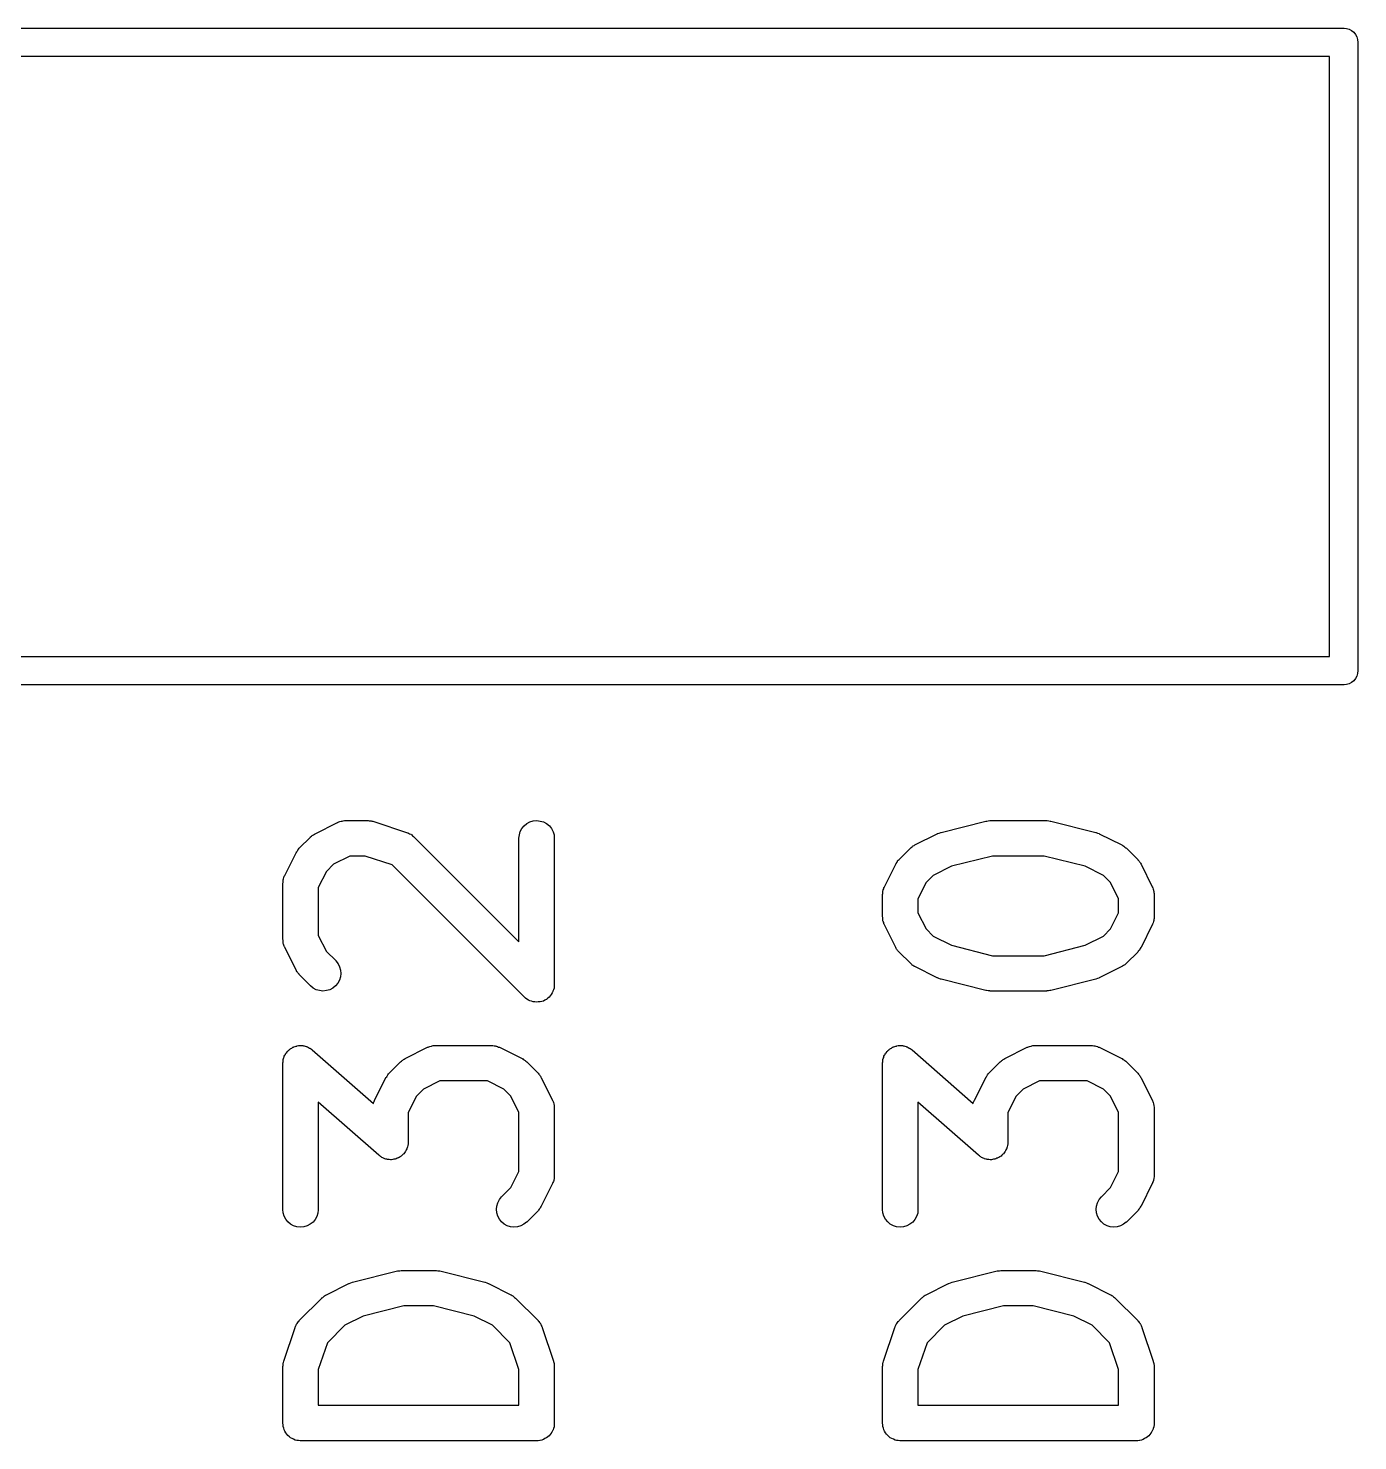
# Model space of a CAD drawing. Extents: x 96 to 150, y -148 to -38.
# Drawn here: x 125.3 to 130.93, y -111.02 to -105.04 of the extents above; entities that cross this region are included whole.
import ezdxf

# ---------------------------------------------------------------- set-up
doc = ezdxf.new("R2010")
doc.units = 0
doc.header["$MEASUREMENT"] = 0
doc.layers.add('BLACK', color=7, linetype='CONTINUOUS')

msp = doc.modelspace()

# ---------------------------------------------------------------- linework, layer by layer
at = {"layer": 'BLACK', "linetype": 'CONTINUOUS'}
for p, q in [((118.113, -105.036), (130.867, -105.036)), ((130.867, -105.036), (130.87, -105.036)), ((130.87, -105.036), (130.873, -105.036)), ((130.873, -105.036), (130.882, -105.037)), ((130.882, -105.037), (130.893, -105.04)), ((130.893, -105.04), (130.903, -105.046)), ((130.903, -105.046), (130.913, -105.053)), ((130.913, -105.053), (130.92, -105.063)), ((130.92, -105.063), (130.926, -105.073)), ((130.926, -105.073), (130.929, -105.084)), ((130.929, -105.084), (130.93, -105.096)), ((130.93, -105.096), (130.93, -105.099)), ((130.93, -105.099), (130.93, -107.753)), ((130.81, -105.156), (118.17, -105.156)), ((130.81, -107.696), (130.81, -105.156)), ((118.17, -107.696), (130.81, -107.696)), ((130.929, -107.768), (130.926, -107.779)), ((130.93, -107.756), (130.929, -107.768)), ((130.93, -107.753), (130.93, -107.756)), ((130.867, -107.816), (118.113, -107.816)), ((130.87, -107.816), (130.867, -107.816)), ((130.873, -107.816), (130.87, -107.816)), ((130.882, -107.815), (130.873, -107.816)), ((130.873, -107.816), (130.873, -107.816)), ((130.893, -107.812), (130.882, -107.815)), ((130.903, -107.806), (130.893, -107.812)), ((130.913, -107.799), (130.903, -107.806)), ((130.92, -107.789), (130.913, -107.799)), ((130.926, -107.779), (130.92, -107.789)), ((126.514, -108.447), (126.609, -108.399)), ((126.609, -108.399), (126.61, -108.399)), ((126.61, -108.399), (126.612, -108.398)), ((126.612, -108.398), (126.614, -108.397)), ((126.614, -108.397), (126.619, -108.395)), ((126.619, -108.395), (126.624, -108.394)), ((126.624, -108.394), (126.626, -108.393)), ((126.626, -108.393), (126.628, -108.393)), ((126.628, -108.393), (126.633, -108.392)), ((126.633, -108.392), (126.638, -108.391)), ((126.638, -108.391), (126.641, -108.391)), ((126.641, -108.391), (126.643, -108.391)), ((126.643, -108.391), (126.738, -108.391)), ((126.738, -108.391), (126.739, -108.391)), ((126.739, -108.391), (126.743, -108.392)), ((126.743, -108.392), (126.748, -108.392)), ((126.748, -108.392), (126.751, -108.392)), ((126.751, -108.392), (126.754, -108.393)), ((126.754, -108.393), (126.758, -108.394)), ((126.758, -108.394), (126.762, -108.395)), ((126.762, -108.395), (126.905, -108.443)), ((127.383, -108.437), (127.39, -108.424)), ((127.39, -108.424), (127.4, -108.413)), ((127.4, -108.413), (127.411, -108.403)), ((127.411, -108.403), (127.424, -108.397)), ((127.424, -108.397), (127.438, -108.392)), ((127.438, -108.392), (127.453, -108.391)), ((127.453, -108.391), (127.467, -108.393)), ((127.467, -108.393), (127.481, -108.397)), ((127.481, -108.397), (127.494, -108.404)), ((127.494, -108.404), (127.506, -108.413)), ((127.506, -108.413), (127.515, -108.425)), ((127.515, -108.425), (127.522, -108.438)), ((129.165, -108.441), (129.355, -108.393)), ((129.355, -108.393), (129.356, -108.393)), ((129.356, -108.393), (129.357, -108.393)), ((129.357, -108.393), (129.359, -108.393)), ((129.359, -108.393), (129.365, -108.392)), ((129.365, -108.392), (129.371, -108.391)), ((129.371, -108.391), (129.372, -108.391)), ((129.372, -108.391), (129.373, -108.391)), ((129.373, -108.391), (129.611, -108.391)), ((129.611, -108.391), (129.612, -108.391)), ((129.612, -108.391), (129.614, -108.391)), ((129.614, -108.391), (129.615, -108.391)), ((129.615, -108.391), (129.621, -108.392)), ((129.621, -108.392), (129.627, -108.393)), ((129.627, -108.393), (129.628, -108.393)), ((129.628, -108.393), (129.63, -108.393)), ((129.63, -108.393), (129.82, -108.441)), ((126.447, -108.508), (126.495, -108.461)), ((126.495, -108.46), (126.499, -108.457)), ((126.495, -108.461), (126.495, -108.46)), ((126.499, -108.457), (126.502, -108.454)), ((126.502, -108.454), (126.504, -108.453)), ((126.504, -108.453), (126.507, -108.451)), ((126.507, -108.451), (126.511, -108.449)), ((126.511, -108.449), (126.514, -108.447)), ((126.905, -108.443), (126.906, -108.443)), ((126.906, -108.443), (126.908, -108.444)), ((126.908, -108.444), (126.91, -108.444)), ((126.91, -108.444), (126.914, -108.447)), ((126.914, -108.447), (126.919, -108.449)), ((126.919, -108.449), (126.921, -108.45)), ((126.921, -108.45), (126.923, -108.451)), ((126.923, -108.451), (126.927, -108.455)), ((126.927, -108.455), (126.931, -108.458)), ((126.931, -108.458), (126.932, -108.459)), ((126.932, -108.459), (126.934, -108.461)), ((126.934, -108.461), (127.377, -108.904)), ((127.377, -108.465), (127.379, -108.451)), ((127.377, -108.466), (127.377, -108.465)), ((127.377, -108.904), (127.377, -108.466)), ((127.379, -108.451), (127.383, -108.437)), ((127.522, -108.438), (127.526, -108.452)), ((127.526, -108.452), (127.527, -108.466)), ((127.527, -108.466), (127.527, -109.085)), ((129.051, -108.496), (129.054, -108.494)), ((129.054, -108.494), (129.149, -108.447)), ((129.149, -108.447), (129.15, -108.446)), ((129.15, -108.446), (129.151, -108.446)), ((129.151, -108.446), (129.157, -108.444)), ((129.151, -108.446), (129.151, -108.446)), ((129.157, -108.444), (129.164, -108.441)), ((129.164, -108.441), (129.164, -108.441)), ((129.164, -108.441), (129.165, -108.441)), ((129.82, -108.441), (129.821, -108.441)), ((129.821, -108.441), (129.821, -108.441)), ((129.821, -108.441), (129.822, -108.441)), ((129.822, -108.441), (129.828, -108.444)), ((129.828, -108.444), (129.835, -108.446)), ((129.835, -108.446), (129.835, -108.447)), ((129.835, -108.447), (129.835, -108.447)), ((129.835, -108.447), (129.931, -108.494)), ((129.931, -108.494), (129.932, -108.495)), ((129.932, -108.495), (129.935, -108.497)), ((126.385, -108.623), (126.433, -108.528)), ((126.433, -108.527), (126.436, -108.523)), ((126.433, -108.528), (126.433, -108.527)), ((126.436, -108.523), (126.438, -108.52)), ((126.438, -108.52), (126.44, -108.517)), ((126.44, -108.517), (126.441, -108.515)), ((126.441, -108.515), (126.444, -108.512)), ((126.444, -108.512), (126.447, -108.508)), ((126.661, -108.541), (126.592, -108.575)), ((126.726, -108.541), (126.661, -108.541)), ((126.84, -108.579), (126.726, -108.541)), ((128.987, -108.556), (129.035, -108.508)), ((129.035, -108.508), (129.039, -108.505)), ((129.035, -108.508), (129.035, -108.508)), ((129.039, -108.505), (129.042, -108.502)), ((129.042, -108.502), (129.044, -108.5)), ((129.044, -108.5), (129.047, -108.498)), ((129.047, -108.498), (129.051, -108.496)), ((129.383, -108.541), (129.209, -108.584)), ((129.602, -108.541), (129.383, -108.541)), ((129.776, -108.584), (129.602, -108.541)), ((129.935, -108.497), (129.939, -108.499)), ((129.939, -108.499), (129.941, -108.501)), ((129.941, -108.501), (129.944, -108.503)), ((129.944, -108.503), (129.947, -108.506)), ((129.947, -108.506), (129.95, -108.508)), ((129.95, -108.508), (129.998, -108.556)), ((126.562, -108.606), (126.527, -108.674)), ((126.592, -108.575), (126.562, -108.606)), ((127.399, -109.138), (126.84, -108.579)), ((128.925, -108.671), (128.973, -108.575)), ((128.973, -108.574), (128.976, -108.571)), ((128.973, -108.575), (128.973, -108.574)), ((128.976, -108.571), (128.978, -108.567)), ((128.978, -108.567), (128.98, -108.565)), ((128.98, -108.565), (128.981, -108.562)), ((128.981, -108.562), (128.984, -108.559)), ((128.984, -108.559), (128.987, -108.556)), ((129.209, -108.584), (129.132, -108.623)), ((129.853, -108.623), (129.776, -108.584)), ((129.998, -108.556), (129.999, -108.557)), ((129.999, -108.557), (130.001, -108.56)), ((130.001, -108.56), (130.004, -108.563)), ((130.004, -108.563), (130.006, -108.566)), ((130.006, -108.566), (130.008, -108.568)), ((130.008, -108.568), (130.01, -108.572)), ((130.01, -108.572), (130.012, -108.575)), ((130.012, -108.575), (130.059, -108.671)), ((126.377, -108.656), (126.378, -108.653)), ((126.377, -108.657), (126.377, -108.656)), ((126.377, -108.895), (126.377, -108.657)), ((126.378, -108.646), (126.379, -108.641)), ((126.378, -108.651), (126.378, -108.646)), ((126.378, -108.653), (126.378, -108.651)), ((126.379, -108.641), (126.38, -108.639)), ((126.38, -108.637), (126.382, -108.632)), ((126.38, -108.639), (126.38, -108.637)), ((126.382, -108.632), (126.383, -108.627)), ((126.383, -108.627), (126.385, -108.625)), ((126.385, -108.625), (126.385, -108.623)), ((126.527, -108.674), (126.527, -108.877)), ((128.923, -108.675), (128.925, -108.673)), ((128.925, -108.673), (128.925, -108.671)), ((129.102, -108.653), (129.067, -108.722)), ((129.132, -108.623), (129.102, -108.653)), ((129.883, -108.653), (129.853, -108.623)), ((129.917, -108.722), (129.883, -108.653)), ((130.059, -108.671), (130.06, -108.672)), ((130.06, -108.672), (130.061, -108.674)), ((130.061, -108.674), (130.062, -108.676)), ((128.917, -108.703), (128.918, -108.701)), ((128.917, -108.704), (128.917, -108.703)), ((128.917, -108.799), (128.917, -108.704)), ((128.918, -108.694), (128.919, -108.689)), ((128.918, -108.699), (128.918, -108.694)), ((128.918, -108.701), (128.918, -108.699)), ((128.919, -108.689), (128.92, -108.686)), ((128.92, -108.684), (128.922, -108.68)), ((128.92, -108.686), (128.92, -108.684)), ((128.922, -108.68), (128.923, -108.675)), ((129.067, -108.722), (129.067, -108.782)), ((129.917, -108.782), (129.917, -108.722)), ((130.062, -108.676), (130.063, -108.681)), ((130.063, -108.681), (130.065, -108.685)), ((130.065, -108.685), (130.065, -108.688)), ((130.065, -108.688), (130.066, -108.69)), ((130.066, -108.69), (130.066, -108.695)), ((130.066, -108.695), (130.067, -108.7)), ((130.067, -108.7), (130.067, -108.702)), ((130.067, -108.702), (130.067, -108.704)), ((130.067, -108.704), (130.067, -108.799)), ((129.067, -108.782), (129.102, -108.85)), ((129.883, -108.85), (129.917, -108.782)), ((128.918, -108.802), (128.917, -108.799)), ((128.918, -108.804), (128.918, -108.802)), ((128.918, -108.809), (128.918, -108.804)), ((128.919, -108.814), (128.918, -108.809)), ((128.919, -108.816), (128.919, -108.814)), ((128.92, -108.818), (128.919, -108.816)), ((128.922, -108.823), (128.92, -108.818)), ((128.923, -108.828), (128.922, -108.823)), ((128.924, -108.83), (128.923, -108.828)), ((128.925, -108.832), (128.924, -108.83)), ((128.925, -108.833), (128.925, -108.832)), ((128.973, -108.928), (128.925, -108.833)), ((129.102, -108.85), (129.132, -108.881)), ((129.853, -108.881), (129.883, -108.85)), ((130.059, -108.833), (130.012, -108.928)), ((130.06, -108.831), (130.059, -108.833)), ((130.061, -108.829), (130.06, -108.831)), ((130.063, -108.824), (130.061, -108.829)), ((130.065, -108.819), (130.063, -108.824)), ((130.066, -108.815), (130.065, -108.817)), ((130.065, -108.817), (130.065, -108.819)), ((130.067, -108.805), (130.066, -108.81)), ((130.066, -108.81), (130.066, -108.815)), ((130.067, -108.799), (130.067, -108.8)), ((130.067, -108.8), (130.067, -108.803)), ((130.067, -108.803), (130.067, -108.805)), ((126.378, -108.897), (126.377, -108.895)), ((126.378, -108.899), (126.378, -108.897)), ((126.378, -108.904), (126.378, -108.899)), ((126.379, -108.909), (126.378, -108.904)), ((126.379, -108.911), (126.379, -108.909)), ((126.38, -108.914), (126.379, -108.911)), ((126.382, -108.918), (126.38, -108.914)), ((126.527, -108.877), (126.562, -108.945)), ((129.132, -108.881), (129.209, -108.919)), ((129.776, -108.919), (129.853, -108.881)), ((126.383, -108.923), (126.382, -108.918)), ((126.384, -108.925), (126.383, -108.923)), ((126.385, -108.927), (126.384, -108.925)), ((126.385, -108.928), (126.385, -108.927)), ((126.433, -109.023), (126.385, -108.928)), ((126.562, -108.945), (126.601, -108.984)), ((128.975, -108.932), (128.973, -108.928)), ((128.977, -108.936), (128.975, -108.932)), ((128.979, -108.938), (128.977, -108.936)), ((128.981, -108.941), (128.979, -108.938)), ((128.984, -108.944), (128.981, -108.941)), ((128.986, -108.947), (128.984, -108.944)), ((128.987, -108.948), (128.986, -108.947)), ((129.035, -108.995), (128.987, -108.948)), ((129.209, -108.919), (129.383, -108.963)), ((129.383, -108.963), (129.602, -108.963)), ((129.602, -108.963), (129.776, -108.919)), ((129.998, -108.948), (129.95, -108.995)), ((130, -108.944), (129.998, -108.948)), ((130.003, -108.941), (130, -108.944)), ((130.005, -108.939), (130.003, -108.941)), ((130.007, -108.936), (130.005, -108.939)), ((130.009, -108.933), (130.007, -108.936)), ((130.011, -108.929), (130.009, -108.933)), ((130.012, -108.928), (130.011, -108.929)), ((126.435, -109.027), (126.433, -109.023)), ((126.437, -109.031), (126.435, -109.027)), ((126.439, -109.033), (126.437, -109.031)), ((126.441, -109.036), (126.439, -109.033)), ((126.601, -108.984), (126.601, -108.985)), ((126.601, -108.985), (126.611, -108.997)), ((126.611, -108.997), (126.617, -109.01)), ((126.617, -109.01), (126.621, -109.024)), ((126.621, -109.024), (126.623, -109.038)), ((129.038, -108.998), (129.035, -108.995)), ((129.041, -109.001), (129.038, -108.998)), ((129.043, -109.003), (129.041, -109.001)), ((129.046, -109.005), (129.043, -109.003)), ((129.05, -109.007), (129.046, -109.005)), ((129.053, -109.009), (129.05, -109.007)), ((129.054, -109.009), (129.053, -109.009)), ((129.149, -109.057), (129.054, -109.009)), ((129.931, -109.009), (129.835, -109.057)), ((129.934, -109.007), (129.931, -109.009)), ((129.938, -109.005), (129.934, -109.007)), ((129.94, -109.003), (129.938, -109.005)), ((129.943, -109.002), (129.94, -109.003)), ((129.946, -108.999), (129.943, -109.002)), ((129.949, -108.996), (129.946, -108.999)), ((129.95, -108.995), (129.949, -108.996)), ((126.444, -109.039), (126.441, -109.036)), ((126.446, -109.042), (126.444, -109.039)), ((126.447, -109.043), (126.446, -109.042)), ((126.495, -109.091), (126.447, -109.043)), ((126.506, -109.1), (126.495, -109.091)), ((126.6, -109.091), (126.589, -109.1)), ((126.61, -109.08), (126.6, -109.091)), ((126.617, -109.067), (126.61, -109.08)), ((126.621, -109.053), (126.617, -109.067)), ((126.623, -109.038), (126.621, -109.053)), ((127.527, -109.093), (127.526, -109.1)), ((127.527, -109.085), (127.527, -109.086)), ((127.527, -109.086), (127.527, -109.086)), ((127.527, -109.086), (127.527, -109.086)), ((127.527, -109.086), (127.527, -109.086)), ((127.527, -109.086), (127.527, -109.093)), ((129.15, -109.057), (129.149, -109.057)), ((129.156, -109.06), (129.15, -109.057)), ((129.15, -109.057), (129.15, -109.057)), ((129.163, -109.062), (129.156, -109.06)), ((129.164, -109.062), (129.163, -109.062)), ((129.163, -109.062), (129.163, -109.062)), ((129.165, -109.063), (129.164, -109.062)), ((129.355, -109.11), (129.165, -109.063)), ((129.82, -109.063), (129.63, -109.11)), ((129.821, -109.062), (129.82, -109.063)), ((129.82, -109.063), (129.82, -109.063)), ((129.827, -109.06), (129.821, -109.062)), ((129.834, -109.058), (129.827, -109.06)), ((129.835, -109.057), (129.834, -109.058)), ((129.834, -109.058), (129.834, -109.058)), ((129.835, -109.057), (129.835, -109.057)), ((126.519, -109.107), (126.506, -109.1)), ((126.533, -109.111), (126.519, -109.107)), ((126.547, -109.113), (126.533, -109.111)), ((126.562, -109.111), (126.547, -109.113)), ((126.576, -109.107), (126.562, -109.111)), ((126.589, -109.1), (126.576, -109.107)), ((127.405, -109.143), (127.399, -109.138)), ((127.41, -109.147), (127.405, -109.143)), ((127.411, -109.147), (127.41, -109.147)), ((127.417, -109.151), (127.411, -109.147)), ((127.411, -109.147), (127.411, -109.147)), ((127.423, -109.154), (127.417, -109.151)), ((127.487, -109.151), (127.481, -109.155)), ((127.493, -109.148), (127.487, -109.151)), ((127.494, -109.148), (127.493, -109.148)), ((127.499, -109.143), (127.494, -109.148)), ((127.494, -109.148), (127.494, -109.148)), ((127.505, -109.139), (127.499, -109.143)), ((127.51, -109.133), (127.505, -109.139)), ((127.505, -109.139), (127.505, -109.139)), ((127.505, -109.139), (127.505, -109.139)), ((127.514, -109.128), (127.51, -109.133)), ((127.518, -109.121), (127.514, -109.127)), ((127.514, -109.127), (127.514, -109.127)), ((127.514, -109.127), (127.514, -109.128)), ((127.521, -109.115), (127.518, -109.121)), ((127.524, -109.108), (127.521, -109.114)), ((127.521, -109.114), (127.521, -109.115)), ((127.521, -109.115), (127.521, -109.115)), ((127.526, -109.101), (127.524, -109.108)), ((127.526, -109.1), (127.526, -109.101)), ((127.526, -109.101), (127.526, -109.101)), ((129.356, -109.11), (129.355, -109.11)), ((129.358, -109.111), (129.356, -109.11)), ((129.364, -109.112), (129.358, -109.111)), ((129.37, -109.112), (129.364, -109.112)), ((129.371, -109.112), (129.37, -109.112)), ((129.372, -109.113), (129.371, -109.112)), ((129.373, -109.113), (129.372, -109.113)), ((129.611, -109.113), (129.373, -109.113)), ((129.613, -109.112), (129.611, -109.113)), ((129.614, -109.112), (129.613, -109.112)), ((129.62, -109.112), (129.614, -109.112)), ((129.626, -109.111), (129.62, -109.112)), ((129.627, -109.111), (129.626, -109.111)), ((129.629, -109.111), (129.627, -109.111)), ((129.63, -109.11), (129.629, -109.111)), ((127.424, -109.154), (127.423, -109.154)), ((127.423, -109.154), (127.423, -109.154)), ((127.43, -109.156), (127.424, -109.154)), ((127.437, -109.159), (127.43, -109.156)), ((127.438, -109.159), (127.437, -109.159)), ((127.437, -109.159), (127.437, -109.159)), ((127.445, -109.159), (127.438, -109.159)), ((127.452, -109.16), (127.445, -109.159)), ((127.459, -109.159), (127.452, -109.16)), ((127.452, -109.16), (127.452, -109.16)), ((127.452, -109.16), (127.452, -109.16)), ((127.466, -109.159), (127.459, -109.159)), ((127.467, -109.159), (127.466, -109.159)), ((127.474, -109.157), (127.467, -109.159)), ((127.467, -109.159), (127.467, -109.159)), ((127.48, -109.155), (127.474, -109.157)), ((127.481, -109.155), (127.48, -109.155)), ((127.481, -109.155), (127.481, -109.155)), ((126.382, -109.394), (126.383, -109.391)), ((126.383, -109.389), (126.386, -109.385)), ((126.383, -109.391), (126.383, -109.389)), ((126.386, -109.385), (126.388, -109.381)), ((126.388, -109.381), (126.389, -109.378)), ((126.389, -109.378), (126.39, -109.376)), ((126.39, -109.376), (126.394, -109.373)), ((126.394, -109.373), (126.396, -109.369)), ((126.396, -109.369), (126.398, -109.367)), ((126.398, -109.367), (126.4, -109.365)), ((126.4, -109.365), (126.404, -109.362)), ((126.404, -109.362), (126.407, -109.359)), ((126.407, -109.359), (126.409, -109.357)), ((126.409, -109.357), (126.411, -109.356)), ((126.411, -109.356), (126.415, -109.354)), ((126.415, -109.354), (126.419, -109.351)), ((126.419, -109.351), (126.422, -109.35)), ((126.422, -109.35), (126.424, -109.349)), ((126.424, -109.349), (126.429, -109.348)), ((126.429, -109.348), (126.433, -109.346)), ((126.433, -109.346), (126.436, -109.346)), ((126.436, -109.346), (126.438, -109.345)), ((126.438, -109.345), (126.443, -109.344)), ((126.443, -109.344), (126.448, -109.344)), ((126.448, -109.344), (126.45, -109.344)), ((126.45, -109.344), (126.453, -109.343)), ((126.453, -109.343), (126.458, -109.344)), ((126.458, -109.344), (126.462, -109.344)), ((126.462, -109.344), (126.465, -109.345)), ((126.465, -109.345), (126.467, -109.345)), ((126.467, -109.345), (126.472, -109.346)), ((126.472, -109.346), (126.477, -109.347)), ((126.477, -109.347), (126.479, -109.349)), ((126.479, -109.349), (126.481, -109.349)), ((126.481, -109.349), (126.486, -109.352)), ((126.486, -109.352), (126.49, -109.354)), ((126.49, -109.354), (126.492, -109.355)), ((126.492, -109.355), (126.494, -109.356)), ((126.494, -109.356), (126.498, -109.359)), ((126.498, -109.359), (126.502, -109.362)), ((126.502, -109.362), (126.761, -109.589)), ((126.895, -109.399), (126.99, -109.351)), ((126.99, -109.351), (126.991, -109.351)), ((126.991, -109.351), (126.993, -109.35)), ((126.993, -109.35), (126.995, -109.349)), ((126.995, -109.349), (127, -109.348)), ((127, -109.348), (127.005, -109.346)), ((127.005, -109.346), (127.007, -109.346)), ((127.007, -109.346), (127.009, -109.345)), ((127.009, -109.345), (127.014, -109.344)), ((127.014, -109.344), (127.019, -109.344)), ((127.019, -109.344), (127.022, -109.344)), ((127.022, -109.344), (127.024, -109.343)), ((127.024, -109.343), (127.262, -109.343)), ((127.262, -109.343), (127.263, -109.343)), ((127.263, -109.343), (127.265, -109.344)), ((127.265, -109.344), (127.267, -109.344)), ((127.267, -109.344), (127.272, -109.345)), ((127.272, -109.345), (127.277, -109.345)), ((127.277, -109.345), (127.28, -109.346)), ((127.28, -109.346), (127.282, -109.346)), ((127.282, -109.346), (127.287, -109.348)), ((127.287, -109.348), (127.291, -109.35)), ((127.291, -109.35), (127.293, -109.351)), ((127.293, -109.351), (127.295, -109.351)), ((127.295, -109.351), (127.391, -109.399)), ((128.922, -109.394), (128.923, -109.391)), ((128.923, -109.389), (128.926, -109.385)), ((128.923, -109.391), (128.923, -109.389)), ((128.926, -109.385), (128.928, -109.381)), ((128.928, -109.381), (128.929, -109.378)), ((128.929, -109.378), (128.93, -109.376)), ((128.93, -109.376), (128.934, -109.373)), ((128.934, -109.373), (128.936, -109.369)), ((128.936, -109.369), (128.938, -109.367)), ((128.938, -109.367), (128.94, -109.365)), ((128.94, -109.365), (128.944, -109.362)), ((128.944, -109.362), (128.947, -109.359)), ((128.947, -109.359), (128.949, -109.357)), ((128.949, -109.357), (128.951, -109.356)), ((128.951, -109.356), (128.955, -109.354)), ((128.955, -109.354), (128.959, -109.351)), ((128.959, -109.351), (128.962, -109.35)), ((128.962, -109.35), (128.964, -109.349)), ((128.964, -109.349), (128.969, -109.348)), ((128.969, -109.348), (128.973, -109.346)), ((128.973, -109.346), (128.976, -109.346)), ((128.976, -109.346), (128.978, -109.345)), ((128.978, -109.345), (128.983, -109.344)), ((128.983, -109.344), (128.988, -109.344)), ((128.988, -109.344), (128.99, -109.344)), ((128.99, -109.344), (128.993, -109.343)), ((128.993, -109.343), (128.998, -109.344)), ((128.998, -109.344), (129.002, -109.344)), ((129.002, -109.344), (129.005, -109.345)), ((129.005, -109.345), (129.007, -109.345)), ((129.007, -109.345), (129.012, -109.346)), ((129.012, -109.346), (129.017, -109.347)), ((129.017, -109.347), (129.019, -109.349)), ((129.019, -109.349), (129.021, -109.349)), ((129.021, -109.349), (129.026, -109.352)), ((129.026, -109.352), (129.03, -109.354)), ((129.03, -109.354), (129.032, -109.355)), ((129.032, -109.355), (129.034, -109.356)), ((129.034, -109.356), (129.038, -109.359)), ((129.038, -109.359), (129.042, -109.362)), ((129.042, -109.362), (129.301, -109.589)), ((129.435, -109.399), (129.53, -109.351)), ((129.53, -109.351), (129.531, -109.351)), ((129.531, -109.351), (129.533, -109.35)), ((129.533, -109.35), (129.535, -109.349)), ((129.535, -109.349), (129.54, -109.348)), ((129.54, -109.348), (129.545, -109.346)), ((129.545, -109.346), (129.547, -109.346)), ((129.547, -109.346), (129.549, -109.345)), ((129.549, -109.345), (129.554, -109.344)), ((129.554, -109.344), (129.559, -109.344)), ((129.559, -109.344), (129.562, -109.344)), ((129.562, -109.344), (129.564, -109.343)), ((129.564, -109.343), (129.802, -109.343)), ((129.802, -109.343), (129.803, -109.343)), ((129.803, -109.343), (129.805, -109.344)), ((129.805, -109.344), (129.807, -109.344)), ((129.807, -109.344), (129.812, -109.345)), ((129.812, -109.345), (129.817, -109.345)), ((129.817, -109.345), (129.82, -109.346)), ((129.82, -109.346), (129.822, -109.346)), ((129.822, -109.346), (129.827, -109.348)), ((129.827, -109.348), (129.831, -109.35)), ((129.831, -109.35), (129.833, -109.351)), ((129.833, -109.351), (129.835, -109.351)), ((129.835, -109.351), (129.931, -109.399)), ((126.377, -109.417), (126.378, -109.413)), ((126.377, -109.418), (126.377, -109.417)), ((126.377, -110.038), (126.377, -109.418)), ((126.378, -109.408), (126.379, -109.406)), ((126.378, -109.413), (126.378, -109.408)), ((126.379, -109.403), (126.38, -109.398)), ((126.379, -109.406), (126.379, -109.403)), ((126.38, -109.398), (126.382, -109.394)), ((126.828, -109.461), (126.876, -109.413)), ((126.876, -109.412), (126.88, -109.41)), ((126.876, -109.413), (126.876, -109.412)), ((126.88, -109.41), (126.883, -109.407)), ((126.883, -109.407), (126.885, -109.405)), ((126.885, -109.405), (126.888, -109.403)), ((126.888, -109.403), (126.891, -109.401)), ((126.891, -109.401), (126.895, -109.399)), ((127.391, -109.399), (127.392, -109.399)), ((127.392, -109.399), (127.395, -109.402)), ((127.395, -109.402), (127.399, -109.404)), ((127.399, -109.404), (127.401, -109.406)), ((127.401, -109.406), (127.404, -109.407)), ((127.404, -109.407), (127.407, -109.41)), ((127.407, -109.41), (127.41, -109.413)), ((127.41, -109.413), (127.458, -109.461)), ((128.917, -109.417), (128.918, -109.413)), ((128.917, -109.418), (128.917, -109.417)), ((128.917, -110.038), (128.917, -109.418)), ((128.918, -109.408), (128.919, -109.406)), ((128.918, -109.413), (128.918, -109.408)), ((128.919, -109.403), (128.92, -109.398)), ((128.919, -109.406), (128.919, -109.403)), ((128.92, -109.398), (128.922, -109.394)), ((129.368, -109.461), (129.416, -109.413)), ((129.416, -109.412), (129.42, -109.41)), ((129.416, -109.413), (129.416, -109.412)), ((129.42, -109.41), (129.423, -109.407)), ((129.423, -109.407), (129.425, -109.405)), ((129.425, -109.405), (129.428, -109.403)), ((129.428, -109.403), (129.431, -109.401)), ((129.431, -109.401), (129.435, -109.399)), ((129.931, -109.399), (129.932, -109.399)), ((129.932, -109.399), (129.935, -109.402)), ((129.935, -109.402), (129.939, -109.404)), ((129.939, -109.404), (129.941, -109.406)), ((129.941, -109.406), (129.944, -109.407)), ((129.944, -109.407), (129.947, -109.41)), ((129.947, -109.41), (129.95, -109.413)), ((129.95, -109.413), (129.998, -109.461)), ((126.766, -109.575), (126.814, -109.48)), ((126.814, -109.479), (126.817, -109.476)), ((126.814, -109.48), (126.814, -109.479)), ((126.817, -109.476), (126.819, -109.472)), ((126.819, -109.472), (126.821, -109.47)), ((126.821, -109.47), (126.822, -109.467)), ((126.822, -109.467), (126.825, -109.464)), ((126.825, -109.464), (126.828, -109.461)), ((127.042, -109.493), (126.973, -109.528)), ((127.244, -109.493), (127.042, -109.493)), ((127.313, -109.528), (127.244, -109.493)), ((127.458, -109.461), (127.459, -109.461)), ((127.459, -109.461), (127.461, -109.465)), ((127.461, -109.465), (127.464, -109.468)), ((127.464, -109.468), (127.466, -109.47)), ((127.466, -109.47), (127.468, -109.473)), ((127.468, -109.473), (127.47, -109.477)), ((127.47, -109.477), (127.472, -109.48)), ((127.472, -109.48), (127.519, -109.575)), ((129.306, -109.575), (129.354, -109.48)), ((129.354, -109.479), (129.357, -109.476)), ((129.354, -109.48), (129.354, -109.479)), ((129.357, -109.476), (129.359, -109.472)), ((129.359, -109.472), (129.361, -109.47)), ((129.361, -109.47), (129.362, -109.467)), ((129.362, -109.467), (129.365, -109.464)), ((129.365, -109.464), (129.368, -109.461)), ((129.582, -109.493), (129.513, -109.528)), ((129.784, -109.493), (129.582, -109.493)), ((129.853, -109.528), (129.784, -109.493)), ((129.998, -109.461), (129.999, -109.461)), ((129.999, -109.461), (130.001, -109.465)), ((130.001, -109.465), (130.004, -109.468)), ((130.004, -109.468), (130.006, -109.47)), ((130.006, -109.47), (130.008, -109.473)), ((130.008, -109.473), (130.01, -109.477)), ((130.01, -109.477), (130.012, -109.48)), ((130.012, -109.48), (130.059, -109.575)), ((126.943, -109.558), (126.908, -109.627)), ((126.973, -109.528), (126.943, -109.558)), ((127.343, -109.558), (127.313, -109.528)), ((127.377, -109.627), (127.343, -109.558)), ((129.483, -109.558), (129.448, -109.627)), ((129.513, -109.528), (129.483, -109.558)), ((129.883, -109.558), (129.853, -109.528)), ((129.917, -109.627), (129.883, -109.558)), ((126.784, -109.808), (126.527, -109.584)), ((126.527, -109.584), (126.527, -110.038)), ((126.761, -109.589), (126.763, -109.584)), ((126.763, -109.584), (126.764, -109.579)), ((126.764, -109.579), (126.765, -109.577)), ((126.765, -109.577), (126.766, -109.575)), ((126.908, -109.627), (126.908, -109.752)), ((127.377, -109.877), (127.377, -109.627)), ((127.519, -109.575), (127.52, -109.576)), ((127.52, -109.576), (127.521, -109.578)), ((127.521, -109.578), (127.522, -109.58)), ((127.522, -109.58), (127.523, -109.585)), ((127.523, -109.585), (127.525, -109.59)), ((127.525, -109.59), (127.525, -109.592)), ((127.525, -109.592), (127.526, -109.594)), ((127.526, -109.594), (127.526, -109.599)), ((127.526, -109.599), (127.527, -109.605)), ((127.527, -109.605), (127.527, -109.607)), ((127.527, -109.607), (127.527, -109.609)), ((127.527, -109.609), (127.527, -109.895)), ((129.324, -109.808), (129.067, -109.584)), ((129.067, -109.584), (129.067, -110.038)), ((129.301, -109.589), (129.303, -109.584)), ((129.303, -109.584), (129.304, -109.579)), ((129.304, -109.579), (129.305, -109.577)), ((129.305, -109.577), (129.306, -109.575)), ((129.448, -109.627), (129.448, -109.752)), ((129.917, -109.877), (129.917, -109.627)), ((130.059, -109.575), (130.06, -109.576)), ((130.06, -109.576), (130.061, -109.578)), ((130.061, -109.578), (130.062, -109.58)), ((130.062, -109.58), (130.063, -109.585)), ((130.063, -109.585), (130.065, -109.59)), ((130.065, -109.59), (130.065, -109.592)), ((130.065, -109.592), (130.066, -109.594)), ((130.066, -109.594), (130.066, -109.599)), ((130.066, -109.599), (130.067, -109.605)), ((130.067, -109.605), (130.067, -109.607)), ((130.067, -109.607), (130.067, -109.609)), ((130.067, -109.609), (130.067, -109.895)), ((126.788, -109.811), (126.784, -109.808)), ((126.791, -109.814), (126.788, -109.811)), ((126.882, -109.808), (126.879, -109.812)), ((126.886, -109.805), (126.882, -109.808)), ((126.887, -109.803), (126.886, -109.805)), ((126.889, -109.802), (126.887, -109.803)), ((126.892, -109.798), (126.889, -109.802)), ((126.895, -109.794), (126.892, -109.798)), ((126.896, -109.792), (126.895, -109.794)), ((126.898, -109.79), (126.896, -109.792)), ((126.9, -109.785), (126.898, -109.79)), ((126.902, -109.781), (126.9, -109.785)), ((126.903, -109.779), (126.902, -109.781)), ((126.904, -109.776), (126.903, -109.779)), ((126.905, -109.772), (126.904, -109.776)), ((126.907, -109.767), (126.905, -109.772)), ((126.908, -109.762), (126.907, -109.765)), ((126.907, -109.765), (126.907, -109.767)), ((126.908, -109.752), (126.908, -109.753)), ((126.908, -109.753), (126.908, -109.758)), ((126.908, -109.758), (126.908, -109.762)), ((129.328, -109.811), (129.324, -109.808)), ((129.331, -109.814), (129.328, -109.811)), ((129.422, -109.808), (129.419, -109.812)), ((129.426, -109.805), (129.422, -109.808)), ((129.427, -109.803), (129.426, -109.805)), ((129.429, -109.802), (129.427, -109.803)), ((129.432, -109.798), (129.429, -109.802)), ((129.435, -109.794), (129.432, -109.798)), ((129.436, -109.792), (129.435, -109.794)), ((129.438, -109.79), (129.436, -109.792)), ((129.44, -109.785), (129.438, -109.79)), ((129.442, -109.781), (129.44, -109.785)), ((129.443, -109.779), (129.442, -109.781)), ((129.444, -109.776), (129.443, -109.779)), ((129.445, -109.772), (129.444, -109.776)), ((129.447, -109.767), (129.445, -109.772)), ((129.448, -109.762), (129.447, -109.765)), ((129.447, -109.765), (129.447, -109.767)), ((129.448, -109.752), (129.448, -109.753)), ((129.448, -109.753), (129.448, -109.758)), ((129.448, -109.758), (129.448, -109.762)), ((126.794, -109.815), (126.791, -109.814)), ((126.796, -109.817), (126.794, -109.815)), ((126.8, -109.819), (126.796, -109.817)), ((126.804, -109.821), (126.8, -109.819)), ((126.807, -109.822), (126.804, -109.821)), ((126.809, -109.823), (126.807, -109.822)), ((126.814, -109.824), (126.809, -109.823)), ((126.818, -109.825), (126.814, -109.824)), ((126.821, -109.826), (126.818, -109.825)), ((126.823, -109.826), (126.821, -109.826)), ((126.828, -109.826), (126.823, -109.826)), ((126.833, -109.827), (126.828, -109.826)), ((126.835, -109.827), (126.833, -109.827)), ((126.838, -109.827), (126.835, -109.827)), ((126.843, -109.826), (126.838, -109.827)), ((126.847, -109.825), (126.843, -109.826)), ((126.85, -109.825), (126.847, -109.825)), ((126.853, -109.824), (126.85, -109.825)), ((126.857, -109.823), (126.853, -109.824)), ((126.861, -109.821), (126.857, -109.823)), ((126.864, -109.82), (126.861, -109.821)), ((126.866, -109.819), (126.864, -109.82)), ((126.87, -109.817), (126.866, -109.819)), ((126.874, -109.815), (126.87, -109.817)), ((126.876, -109.813), (126.874, -109.815)), ((126.879, -109.812), (126.876, -109.813)), ((129.334, -109.815), (129.331, -109.814)), ((129.336, -109.817), (129.334, -109.815)), ((129.34, -109.819), (129.336, -109.817)), ((129.344, -109.821), (129.34, -109.819)), ((129.347, -109.822), (129.344, -109.821)), ((129.349, -109.823), (129.347, -109.822)), ((129.354, -109.824), (129.349, -109.823)), ((129.358, -109.825), (129.354, -109.824)), ((129.361, -109.826), (129.358, -109.825)), ((129.363, -109.826), (129.361, -109.826)), ((129.368, -109.826), (129.363, -109.826)), ((129.373, -109.827), (129.368, -109.826)), ((129.375, -109.827), (129.373, -109.827)), ((129.378, -109.827), (129.375, -109.827)), ((129.383, -109.826), (129.378, -109.827)), ((129.387, -109.825), (129.383, -109.826)), ((129.39, -109.825), (129.387, -109.825)), ((129.393, -109.824), (129.39, -109.825)), ((129.397, -109.823), (129.393, -109.824)), ((129.401, -109.821), (129.397, -109.823)), ((129.404, -109.82), (129.401, -109.821)), ((129.406, -109.819), (129.404, -109.82)), ((129.41, -109.817), (129.406, -109.819)), ((129.414, -109.815), (129.41, -109.817)), ((129.416, -109.813), (129.414, -109.815)), ((129.419, -109.812), (129.416, -109.813)), ((127.343, -109.945), (127.377, -109.877)), ((127.519, -109.928), (127.472, -110.023)), ((127.52, -109.926), (127.519, -109.928)), ((127.521, -109.924), (127.52, -109.926)), ((127.523, -109.919), (127.521, -109.924)), ((127.525, -109.915), (127.523, -109.919)), ((127.526, -109.91), (127.525, -109.912)), ((127.525, -109.912), (127.525, -109.915)), ((127.527, -109.9), (127.526, -109.905)), ((127.526, -109.905), (127.526, -109.91)), ((127.527, -109.895), (127.527, -109.896)), ((127.527, -109.896), (127.527, -109.898)), ((127.527, -109.898), (127.527, -109.9)), ((129.883, -109.945), (129.917, -109.877)), ((130.059, -109.928), (130.012, -110.023)), ((130.06, -109.926), (130.059, -109.928)), ((130.061, -109.924), (130.06, -109.926)), ((130.063, -109.919), (130.061, -109.924)), ((130.065, -109.915), (130.063, -109.919)), ((130.066, -109.91), (130.065, -109.912)), ((130.065, -109.912), (130.065, -109.915)), ((130.067, -109.9), (130.066, -109.905)), ((130.066, -109.905), (130.066, -109.91)), ((130.067, -109.895), (130.067, -109.896)), ((130.067, -109.896), (130.067, -109.898)), ((130.067, -109.898), (130.067, -109.9)), ((127.295, -109.996), (127.304, -109.984)), ((127.304, -109.984), (127.343, -109.945)), ((129.835, -109.996), (129.844, -109.984)), ((129.844, -109.984), (129.883, -109.945)), ((126.379, -110.052), (126.377, -110.038)), ((126.527, -110.039), (126.526, -110.053)), ((126.527, -110.038), (126.527, -110.039)), ((127.282, -110.037), (127.284, -110.023)), ((127.284, -110.052), (127.282, -110.037)), ((127.284, -110.023), (127.288, -110.009)), ((127.288, -110.009), (127.295, -109.996)), ((127.458, -110.043), (127.41, -110.091)), ((127.46, -110.04), (127.458, -110.043)), ((127.463, -110.037), (127.46, -110.04)), ((127.465, -110.034), (127.463, -110.037)), ((127.467, -110.032), (127.465, -110.034)), ((127.469, -110.028), (127.467, -110.032)), ((127.471, -110.024), (127.469, -110.028)), ((127.472, -110.023), (127.471, -110.024)), ((128.919, -110.052), (128.917, -110.038)), ((129.067, -110.039), (129.066, -110.053)), ((129.067, -110.038), (129.067, -110.039)), ((129.822, -110.037), (129.824, -110.023)), ((129.824, -110.052), (129.822, -110.037)), ((129.824, -110.023), (129.828, -110.009)), ((129.828, -110.009), (129.835, -109.996)), ((129.998, -110.043), (129.95, -110.091)), ((130, -110.04), (129.998, -110.043)), ((130.003, -110.037), (130, -110.04)), ((130.005, -110.034), (130.003, -110.037)), ((130.007, -110.032), (130.005, -110.034)), ((130.009, -110.028), (130.007, -110.032)), ((130.011, -110.024), (130.009, -110.028)), ((130.012, -110.023), (130.011, -110.024)), ((126.383, -110.066), (126.379, -110.052)), ((126.39, -110.079), (126.383, -110.066)), ((126.399, -110.09), (126.39, -110.079)), ((126.41, -110.1), (126.399, -110.09)), ((126.423, -110.107), (126.41, -110.1)), ((126.437, -110.111), (126.423, -110.107)), ((126.48, -110.107), (126.466, -110.111)), ((126.493, -110.1), (126.48, -110.107)), ((126.505, -110.091), (126.493, -110.1)), ((126.514, -110.08), (126.505, -110.091)), ((126.521, -110.067), (126.514, -110.08)), ((126.526, -110.053), (126.521, -110.067)), ((127.288, -110.066), (127.284, -110.052)), ((127.295, -110.079), (127.288, -110.066)), ((127.304, -110.09), (127.295, -110.079)), ((127.315, -110.1), (127.304, -110.09)), ((127.328, -110.107), (127.315, -110.1)), ((127.342, -110.111), (127.328, -110.107)), ((127.385, -110.107), (127.371, -110.111)), ((127.398, -110.1), (127.385, -110.107)), ((127.409, -110.091), (127.398, -110.1)), ((127.41, -110.091), (127.409, -110.091)), ((128.923, -110.066), (128.919, -110.052)), ((128.93, -110.079), (128.923, -110.066)), ((128.939, -110.09), (128.93, -110.079)), ((128.95, -110.1), (128.939, -110.09)), ((128.963, -110.107), (128.95, -110.1)), ((128.977, -110.111), (128.963, -110.107)), ((129.02, -110.107), (129.006, -110.111)), ((129.033, -110.1), (129.02, -110.107)), ((129.045, -110.091), (129.033, -110.1)), ((129.054, -110.08), (129.045, -110.091)), ((129.061, -110.067), (129.054, -110.08)), ((129.066, -110.053), (129.061, -110.067)), ((129.828, -110.066), (129.824, -110.052)), ((129.835, -110.079), (129.828, -110.066)), ((129.844, -110.09), (129.835, -110.079)), ((129.855, -110.1), (129.844, -110.09)), ((129.868, -110.107), (129.855, -110.1)), ((129.882, -110.111), (129.868, -110.107)), ((129.925, -110.107), (129.911, -110.111)), ((129.938, -110.1), (129.925, -110.107)), ((129.949, -110.091), (129.938, -110.1)), ((129.95, -110.091), (129.949, -110.091)), ((126.452, -110.113), (126.437, -110.111)), ((126.466, -110.111), (126.452, -110.113)), ((127.356, -110.113), (127.342, -110.111)), ((127.371, -110.111), (127.356, -110.113)), ((128.992, -110.113), (128.977, -110.111)), ((129.006, -110.111), (128.992, -110.113)), ((129.896, -110.113), (129.882, -110.111)), ((129.911, -110.111), (129.896, -110.113)), ((126.658, -110.351), (126.665, -110.348)), ((126.665, -110.348), (126.672, -110.346)), ((126.672, -110.346), (126.863, -110.298)), ((126.672, -110.346), (126.672, -110.346)), ((126.672, -110.346), (126.672, -110.346)), ((126.863, -110.298), (126.864, -110.298)), ((126.864, -110.298), (126.865, -110.298)), ((126.865, -110.298), (126.866, -110.297)), ((126.866, -110.297), (126.872, -110.297)), ((126.872, -110.297), (126.878, -110.296)), ((126.878, -110.296), (126.88, -110.296)), ((126.88, -110.296), (126.881, -110.296)), ((126.881, -110.296), (127.024, -110.296)), ((127.024, -110.296), (127.025, -110.296)), ((127.025, -110.296), (127.026, -110.296)), ((127.026, -110.296), (127.028, -110.296)), ((127.028, -110.296), (127.033, -110.297)), ((127.033, -110.297), (127.039, -110.297)), ((127.039, -110.297), (127.041, -110.298)), ((127.041, -110.298), (127.042, -110.298)), ((127.042, -110.298), (127.232, -110.346)), ((127.232, -110.346), (127.233, -110.346)), ((127.233, -110.346), (127.234, -110.346)), ((127.234, -110.346), (127.234, -110.346)), ((127.234, -110.346), (127.241, -110.349)), ((127.241, -110.349), (127.247, -110.351)), ((129.198, -110.351), (129.205, -110.348)), ((129.205, -110.348), (129.212, -110.346)), ((129.212, -110.346), (129.403, -110.298)), ((129.212, -110.346), (129.212, -110.346)), ((129.212, -110.346), (129.212, -110.346)), ((129.403, -110.298), (129.404, -110.298)), ((129.404, -110.298), (129.405, -110.298)), ((129.405, -110.298), (129.406, -110.297)), ((129.406, -110.297), (129.412, -110.297)), ((129.412, -110.297), (129.418, -110.296)), ((129.418, -110.296), (129.42, -110.296)), ((129.42, -110.296), (129.421, -110.296)), ((129.421, -110.296), (129.564, -110.296)), ((129.564, -110.296), (129.565, -110.296)), ((129.565, -110.296), (129.566, -110.296)), ((129.566, -110.296), (129.568, -110.296)), ((129.568, -110.296), (129.573, -110.297)), ((129.573, -110.297), (129.579, -110.297)), ((129.579, -110.297), (129.581, -110.298)), ((129.581, -110.298), (129.582, -110.298)), ((129.582, -110.298), (129.772, -110.346)), ((129.772, -110.346), (129.773, -110.346)), ((129.773, -110.346), (129.774, -110.346)), ((129.774, -110.346), (129.774, -110.346)), ((129.774, -110.346), (129.781, -110.349)), ((129.781, -110.349), (129.787, -110.351)), ((126.546, -110.41), (126.549, -110.407)), ((126.549, -110.407), (126.552, -110.405)), ((126.552, -110.405), (126.554, -110.403)), ((126.554, -110.403), (126.558, -110.401)), ((126.558, -110.401), (126.562, -110.399)), ((126.562, -110.399), (126.657, -110.351)), ((126.657, -110.351), (126.658, -110.351)), ((126.658, -110.351), (126.658, -110.351)), ((126.658, -110.351), (126.658, -110.351)), ((127.247, -110.351), (127.248, -110.351)), ((127.248, -110.351), (127.248, -110.351)), ((127.248, -110.351), (127.343, -110.399)), ((127.343, -110.399), (127.344, -110.399)), ((127.344, -110.399), (127.348, -110.402)), ((127.348, -110.402), (127.351, -110.404)), ((127.351, -110.404), (127.354, -110.406)), ((127.354, -110.406), (127.356, -110.407)), ((127.356, -110.407), (127.359, -110.41)), ((129.086, -110.41), (129.089, -110.407)), ((129.089, -110.407), (129.092, -110.405)), ((129.092, -110.405), (129.094, -110.403)), ((129.094, -110.403), (129.098, -110.401)), ((129.098, -110.401), (129.102, -110.399)), ((129.102, -110.399), (129.197, -110.351)), ((129.197, -110.351), (129.198, -110.351)), ((129.198, -110.351), (129.198, -110.351)), ((129.198, -110.351), (129.198, -110.351)), ((129.787, -110.351), (129.788, -110.351)), ((129.788, -110.351), (129.788, -110.351)), ((129.788, -110.351), (129.883, -110.399)), ((129.883, -110.399), (129.884, -110.399)), ((129.884, -110.399), (129.888, -110.402)), ((129.888, -110.402), (129.891, -110.404)), ((129.891, -110.404), (129.894, -110.406)), ((129.894, -110.406), (129.896, -110.407)), ((129.896, -110.407), (129.899, -110.41)), ((126.447, -110.508), (126.542, -110.413)), ((126.542, -110.413), (126.543, -110.412)), ((126.543, -110.412), (126.546, -110.41)), ((126.89, -110.446), (126.717, -110.489)), ((127.015, -110.446), (126.89, -110.446)), ((127.188, -110.489), (127.015, -110.446)), ((127.359, -110.41), (127.363, -110.413)), ((127.363, -110.413), (127.458, -110.508)), ((128.987, -110.508), (129.082, -110.413)), ((129.082, -110.413), (129.083, -110.412)), ((129.083, -110.412), (129.086, -110.41)), ((129.43, -110.446), (129.257, -110.489)), ((129.555, -110.446), (129.43, -110.446)), ((129.728, -110.489), (129.555, -110.446)), ((129.899, -110.41), (129.903, -110.413)), ((129.903, -110.413), (129.998, -110.508)), ((126.431, -110.533), (126.433, -110.528)), ((126.433, -110.528), (126.435, -110.523)), ((126.435, -110.523), (126.437, -110.522)), ((126.437, -110.522), (126.438, -110.52)), ((126.438, -110.52), (126.441, -110.516)), ((126.441, -110.516), (126.444, -110.512)), ((126.444, -110.512), (126.446, -110.51)), ((126.446, -110.51), (126.447, -110.508)), ((126.64, -110.528), (126.566, -110.602)), ((126.717, -110.489), (126.64, -110.528)), ((127.265, -110.528), (127.188, -110.489)), ((127.339, -110.602), (127.265, -110.528)), ((127.458, -110.508), (127.459, -110.509)), ((127.459, -110.509), (127.46, -110.511)), ((127.46, -110.511), (127.462, -110.512)), ((127.462, -110.512), (127.464, -110.516)), ((127.464, -110.516), (127.468, -110.52)), ((127.468, -110.52), (127.469, -110.522)), ((127.469, -110.522), (127.47, -110.524)), ((127.47, -110.524), (127.472, -110.529)), ((128.971, -110.533), (128.973, -110.528)), ((128.973, -110.528), (128.975, -110.523)), ((128.975, -110.523), (128.977, -110.522)), ((128.977, -110.522), (128.978, -110.52)), ((128.978, -110.52), (128.981, -110.516)), ((128.981, -110.516), (128.984, -110.512)), ((128.984, -110.512), (128.986, -110.51)), ((128.986, -110.51), (128.987, -110.508)), ((129.18, -110.528), (129.106, -110.602)), ((129.257, -110.489), (129.18, -110.528)), ((129.805, -110.528), (129.728, -110.489)), ((129.879, -110.602), (129.805, -110.528)), ((129.998, -110.508), (129.999, -110.509)), ((129.999, -110.509), (130, -110.511)), ((130, -110.511), (130.002, -110.512)), ((130.002, -110.512), (130.004, -110.516)), ((130.004, -110.516), (130.008, -110.52)), ((130.008, -110.52), (130.009, -110.522)), ((130.009, -110.522), (130.01, -110.524)), ((130.01, -110.524), (130.012, -110.529)), ((126.381, -110.68), (126.429, -110.538)), ((126.429, -110.537), (126.43, -110.535)), ((126.429, -110.538), (126.429, -110.537)), ((126.43, -110.535), (126.431, -110.533)), ((127.472, -110.529), (127.474, -110.533)), ((127.474, -110.533), (127.475, -110.536)), ((127.475, -110.536), (127.476, -110.538)), ((127.476, -110.538), (127.524, -110.68)), ((128.921, -110.68), (128.969, -110.538)), ((128.969, -110.537), (128.97, -110.535)), ((128.969, -110.538), (128.969, -110.537)), ((128.97, -110.535), (128.971, -110.533)), ((130.012, -110.529), (130.014, -110.533)), ((130.014, -110.533), (130.015, -110.536)), ((130.015, -110.536), (130.016, -110.538)), ((130.016, -110.538), (130.064, -110.68)), ((126.566, -110.602), (126.527, -110.716)), ((127.377, -110.716), (127.339, -110.602)), ((129.106, -110.602), (129.067, -110.716)), ((129.917, -110.716), (129.879, -110.602)), ((126.377, -110.703), (126.378, -110.699)), ((126.377, -110.704), (126.377, -110.703)), ((126.377, -110.942), (126.377, -110.704)), ((126.378, -110.695), (126.379, -110.692)), ((126.378, -110.699), (126.378, -110.695)), ((126.379, -110.689), (126.38, -110.685)), ((126.379, -110.692), (126.379, -110.689)), ((126.38, -110.685), (126.381, -110.68)), ((127.524, -110.68), (127.524, -110.681)), ((127.524, -110.681), (127.525, -110.686)), ((127.525, -110.686), (127.526, -110.69)), ((127.526, -110.69), (127.526, -110.693)), ((127.526, -110.693), (127.527, -110.696)), ((127.527, -110.696), (127.527, -110.7)), ((127.527, -110.7), (127.527, -110.704)), ((127.527, -110.704), (127.527, -110.942)), ((128.917, -110.703), (128.918, -110.699)), ((128.917, -110.704), (128.917, -110.703)), ((128.917, -110.942), (128.917, -110.704)), ((128.918, -110.695), (128.919, -110.692)), ((128.918, -110.699), (128.918, -110.695)), ((128.919, -110.689), (128.92, -110.685)), ((128.919, -110.692), (128.919, -110.689)), ((128.92, -110.685), (128.921, -110.68)), ((130.064, -110.68), (130.064, -110.681)), ((130.064, -110.681), (130.065, -110.686)), ((130.065, -110.686), (130.066, -110.69)), ((130.066, -110.69), (130.066, -110.693)), ((130.066, -110.693), (130.067, -110.696)), ((130.067, -110.696), (130.067, -110.7)), ((130.067, -110.7), (130.067, -110.704)), ((130.067, -110.704), (130.067, -110.942)), ((126.527, -110.716), (126.527, -110.867)), ((127.377, -110.867), (127.377, -110.716)), ((129.067, -110.716), (129.067, -110.867)), ((129.917, -110.867), (129.917, -110.716)), ((126.527, -110.867), (127.377, -110.867)), ((129.067, -110.867), (129.917, -110.867)), ((126.378, -110.949), (126.377, -110.942)), ((127.527, -110.942), (127.527, -110.943)), ((127.527, -110.943), (127.527, -110.943)), ((127.527, -110.943), (127.527, -110.943)), ((127.527, -110.943), (127.527, -110.943)), ((127.527, -110.943), (127.527, -110.95)), ((128.918, -110.949), (128.917, -110.942)), ((130.067, -110.942), (130.067, -110.943)), ((130.067, -110.943), (130.067, -110.943)), ((130.067, -110.943), (130.067, -110.943)), ((130.067, -110.943), (130.067, -110.943)), ((130.067, -110.943), (130.067, -110.95)), ((126.379, -110.956), (126.378, -110.949)), ((126.379, -110.957), (126.379, -110.956)), ((126.381, -110.964), (126.379, -110.957)), ((126.379, -110.957), (126.379, -110.957)), ((126.383, -110.97), (126.381, -110.964)), ((126.383, -110.971), (126.383, -110.97)), ((126.386, -110.977), (126.383, -110.971)), ((126.383, -110.971), (126.383, -110.971)), ((126.39, -110.983), (126.386, -110.977)), ((126.39, -110.984), (126.39, -110.983)), ((126.394, -110.989), (126.39, -110.984)), ((126.39, -110.984), (126.39, -110.984)), ((126.399, -110.995), (126.394, -110.989)), ((126.405, -111), (126.399, -110.995)), ((126.399, -110.995), (126.399, -110.995)), ((126.399, -110.995), (126.399, -110.995)), ((126.41, -111.004), (126.405, -111)), ((126.417, -111.008), (126.41, -111.004)), ((126.41, -111.004), (126.41, -111.004)), ((126.41, -111.004), (126.41, -111.004)), ((127.493, -111.005), (127.487, -111.008)), ((127.494, -111.005), (127.493, -111.005)), ((127.499, -111), (127.494, -111.005)), ((127.494, -111.005), (127.494, -111.005)), ((127.505, -110.996), (127.499, -111)), ((127.51, -110.99), (127.505, -110.996)), ((127.505, -110.996), (127.505, -110.996)), ((127.505, -110.996), (127.505, -110.996)), ((127.514, -110.985), (127.51, -110.99)), ((127.515, -110.984), (127.514, -110.984)), ((127.514, -110.984), (127.514, -110.985)), ((127.518, -110.978), (127.515, -110.984)), ((127.521, -110.972), (127.518, -110.978)), ((127.522, -110.971), (127.521, -110.972)), ((127.521, -110.972), (127.521, -110.972)), ((127.524, -110.965), (127.522, -110.971)), ((127.526, -110.958), (127.524, -110.965)), ((127.527, -110.95), (127.526, -110.957)), ((127.526, -110.957), (127.526, -110.958)), ((127.526, -110.958), (127.526, -110.958)), ((128.919, -110.956), (128.918, -110.949)), ((128.919, -110.957), (128.919, -110.956)), ((128.921, -110.964), (128.919, -110.957)), ((128.919, -110.957), (128.919, -110.957)), ((128.923, -110.97), (128.921, -110.964)), ((128.923, -110.971), (128.923, -110.97)), ((128.926, -110.977), (128.923, -110.971)), ((128.923, -110.971), (128.923, -110.971)), ((128.93, -110.983), (128.926, -110.977)), ((128.93, -110.984), (128.93, -110.983)), ((128.934, -110.989), (128.93, -110.984)), ((128.93, -110.984), (128.93, -110.984)), ((128.939, -110.995), (128.934, -110.989)), ((128.945, -111), (128.939, -110.995)), ((128.939, -110.995), (128.939, -110.995)), ((128.939, -110.995), (128.939, -110.995)), ((128.95, -111.004), (128.945, -111)), ((128.957, -111.008), (128.95, -111.004)), ((128.95, -111.004), (128.95, -111.004)), ((128.95, -111.004), (128.95, -111.004)), ((130.033, -111.005), (130.027, -111.008)), ((130.034, -111.005), (130.033, -111.005)), ((130.039, -111), (130.034, -111.005)), ((130.034, -111.005), (130.034, -111.005)), ((130.045, -110.996), (130.039, -111)), ((130.05, -110.99), (130.045, -110.996)), ((130.045, -110.996), (130.045, -110.996)), ((130.045, -110.996), (130.045, -110.996)), ((130.054, -110.985), (130.05, -110.99)), ((130.055, -110.984), (130.054, -110.984)), ((130.054, -110.984), (130.054, -110.985)), ((130.058, -110.978), (130.055, -110.984)), ((130.061, -110.972), (130.058, -110.978)), ((130.062, -110.971), (130.061, -110.972)), ((130.061, -110.972), (130.061, -110.972)), ((130.064, -110.965), (130.062, -110.971)), ((130.066, -110.958), (130.064, -110.965)), ((130.067, -110.95), (130.066, -110.957)), ((130.066, -110.957), (130.066, -110.958)), ((130.066, -110.958), (130.066, -110.958)), ((126.423, -111.011), (126.417, -111.008)), ((126.43, -111.014), (126.423, -111.011)), ((126.423, -111.011), (126.423, -111.011)), ((126.423, -111.011), (126.423, -111.011)), ((126.437, -111.016), (126.43, -111.014)), ((126.444, -111.016), (126.437, -111.016)), ((126.437, -111.016), (126.437, -111.016)), ((126.437, -111.016), (126.437, -111.016)), ((126.451, -111.017), (126.444, -111.016)), ((126.452, -111.017), (126.451, -111.017)), ((127.452, -111.017), (126.452, -111.017)), ((126.452, -111.017), (126.452, -111.017)), ((126.452, -111.017), (126.452, -111.017)), ((126.452, -111.017), (126.452, -111.017)), ((127.459, -111.017), (127.452, -111.017)), ((127.466, -111.016), (127.459, -111.017)), ((127.467, -111.016), (127.466, -111.016)), ((127.474, -111.014), (127.467, -111.016)), ((127.467, -111.016), (127.467, -111.016)), ((127.48, -111.012), (127.474, -111.014)), ((127.481, -111.012), (127.48, -111.012)), ((127.487, -111.008), (127.481, -111.012)), ((127.481, -111.012), (127.481, -111.012)), ((128.963, -111.011), (128.957, -111.008)), ((128.97, -111.014), (128.963, -111.011)), ((128.963, -111.011), (128.963, -111.011)), ((128.963, -111.011), (128.963, -111.011)), ((128.977, -111.016), (128.97, -111.014)), ((128.984, -111.016), (128.977, -111.016)), ((128.977, -111.016), (128.977, -111.016)), ((128.977, -111.016), (128.977, -111.016)), ((128.991, -111.017), (128.984, -111.016)), ((128.992, -111.017), (128.991, -111.017)), ((129.992, -111.017), (128.992, -111.017)), ((128.992, -111.017), (128.992, -111.017)), ((128.992, -111.017), (128.992, -111.017)), ((128.992, -111.017), (128.992, -111.017)), ((129.999, -111.017), (129.992, -111.017)), ((130.006, -111.016), (129.999, -111.017)), ((130.007, -111.016), (130.006, -111.016)), ((130.014, -111.014), (130.007, -111.016)), ((130.007, -111.016), (130.007, -111.016)), ((130.02, -111.012), (130.014, -111.014)), ((130.021, -111.012), (130.02, -111.012)), ((130.027, -111.008), (130.021, -111.012)), ((130.021, -111.012), (130.021, -111.012))]:
    msp.add_line(p, q, dxfattribs=at)

doc.saveas('drawing.dxf')
